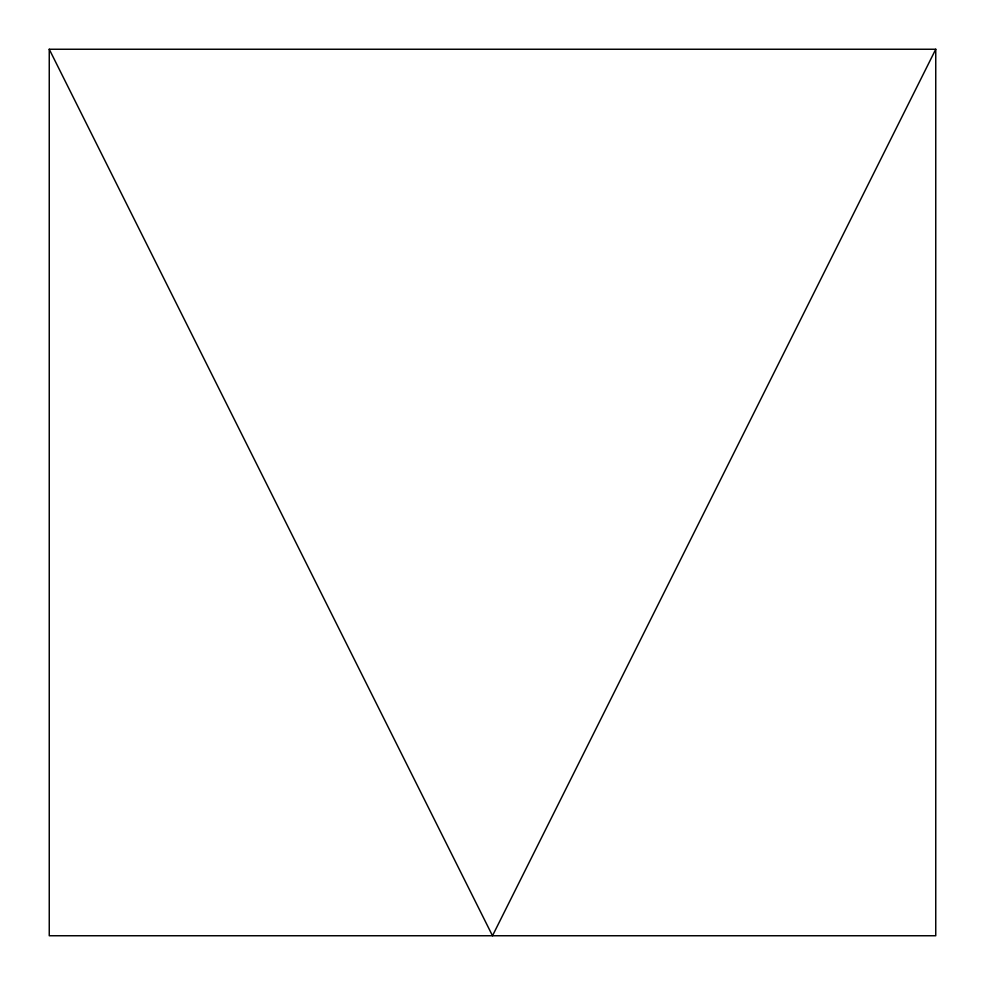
<?xml version="1.0" encoding="UTF-8"?>
<svg xmlns="http://www.w3.org/2000/svg" width="985" height="985" viewBox="0 0 985 985"><rect width="100%" height="100%" fill="white"/><g stroke="black" fill="none" stroke-linecap="round" stroke-linejoin="round"><path stroke-width="1.48" d="M935.75 49.25L492.5 935.75L49.25 49.25L935.75 49.25L935.75 935.75L49.25 935.75L49.25 49.25"/></g></svg>
